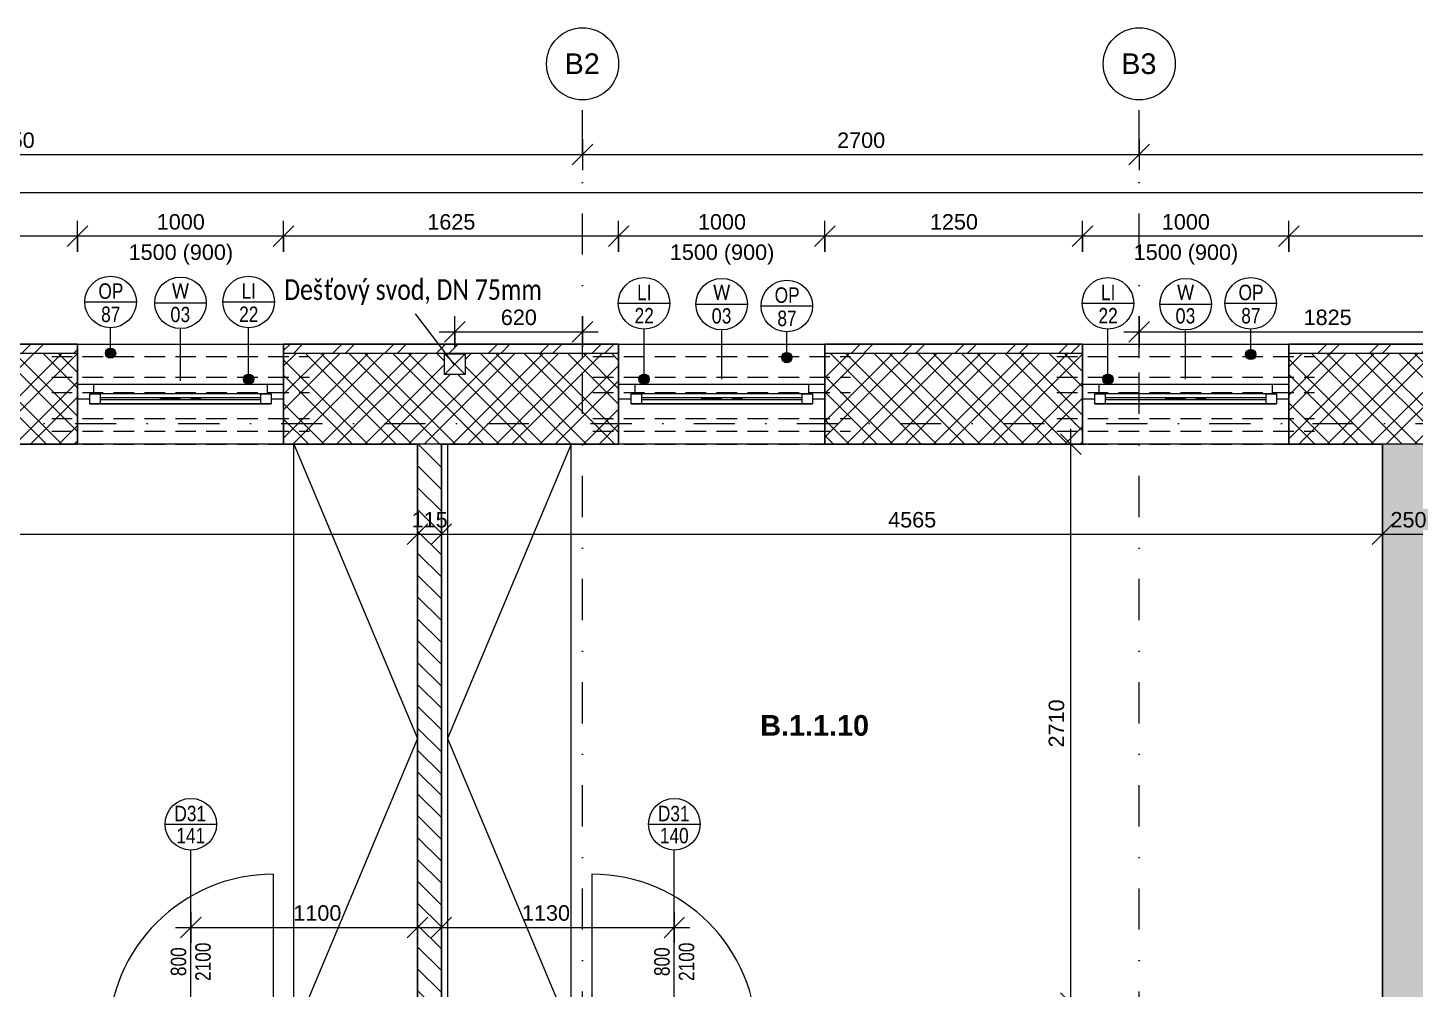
# Model space of a CAD drawing. Header units: millimetres. Extents: x -8633 to 38101, y -2985 to 57546.
# Drawn here: x -3620 to 3109, y 52860 to 57522 of the extents above; entities that cross this region are included whole.
import ezdxf

# ---------------------------------------------------------------- set-up
doc = ezdxf.new("R2010")
doc.units = ezdxf.units.MM
for name, pattern in [('HA_Dash_3mm-S1mm', [150, 100, -50]), ('HA_DashDot_10mm-S3mm', [500, 200, -150, 0, -150]), ('HA_DashDot_2_2mm-S0_6mm', [110, 50, -30, 0, -30])]:
    doc.linetypes.add(name, pattern=pattern)
for name, color, linetype, lineweight in [('A-____-____-DIMS', 9, 'Continuous', 5), ('A-____-____-DIMS-50', 9, 'Continuous', 5), ('A-AREA-____-IDEN', 9, 'Continuous', 9), ('A-DOOR-____-IDEN', 9, 'Continuous', 9), ('A-DOOR-____-MCUT', 9, 'HA_DashDot_2_2mm-S0_6mm', 9), ('A-DOOR-____-OTLN', 9, 'Continuous', 9), ('A-DOOR-FRAM-MCUT', 9, 'Continuous', 9), ('A-GENM-____-HDLN', 9, 'HA_Dash_3mm-S1mm', 9), ('A-GENM-____-IDEN', 9, 'Continuous', 9), ('A-GENM-____-OTLN', 9, 'Continuous', 9), ('A-GLAZ-____-IDEN', 9, 'Continuous', 9), ('A-GLAZ-____-MCUT', 9, 'Continuous', 5), ('A-GLAZ-____-OTLN', 9, 'Continuous', 5), ('A-WALL-____-MCUT', 9, 'Continuous', 25), ('A-WALL-____-OTLN', 9, 'Continuous', 9), ('A-WALL-____-PATT', 9, 'Continuous', 25), ('G-____-____-TEXT', 9, 'Continuous', 5), ('I-FURN-____-OTLN', 9, 'Continuous', 9), ('I-WALL-____-MCUT', 9, 'Continuous', 25), ('M-HVAC-DUCT-OTLN', 9, 'Continuous', 9), ('S-GRID-____-IDEN', 9, 'Continuous', 9), ('S-GRID-____-OTLN', 9, 'Continuous', 5)]:
    doc.layers.add(name, color=color, linetype=linetype, lineweight=lineweight)
doc.styles.add('Arial', font='arial.ttf', dxfattribs={"height": 100})
doc.styles.add('Arial_1', font='arial.ttf', dxfattribs={"height": 75})
doc.styles.add('Arial_2', font='arial.ttf', dxfattribs={"width": 0.8, "height": 75})
doc.styles.add('Arial_B', font='arialbd.ttf', dxfattribs={"height": 100})
doc.styles.add('Calibri', font='calibri.ttf', dxfattribs={"width": 0.8, "height": 75})
doc.styles.add('Calibri_1', font='calibri.ttf', dxfattribs={"width": 0.8, "height": 100})
doc.dimstyles.new('Inner_Dimensions', dxfattribs={"dimscale": 304.8, "dimtxt": 76.519455, "dimasz": 0.328084, "dimexe": 0.246063, "dimexo": 0.0625, "dimgap": 0.032808, "dimtad": 1, "dimdec": 0, "dimzin": 0, "dimdsep": 46, "dimtxsty": 'Arial_1', "dimblk1": 'OBLIQUE', "dimblk2": 'OBLIQUE', "dimsah": 1, "dimcen": 0.09, "dimdle": 0.246063, "dimazin": 0, "dimtfac": 1, "dimtdec": 4, "dimtix": 1, "dimtmove": 0, "dimatfit": 3, "dimfxl": 0.246063, "dimfxlon": 1, "dimtvp": 1, "dimtolj": 1, "dimtzin": 0, "dimlwd": 9, "dimlwe": 9, "dimarcsym": 2})
doc.dimstyles.new('Inner_Dimensions_1', dxfattribs={"dimscale": 304.8, "dimtxt": 76.519455, "dimasz": 0.328084, "dimexe": 0.246063, "dimexo": 0.0625, "dimgap": 0.032808, "dimtad": 1, "dimdec": 0, "dimzin": 0, "dimdsep": 46, "dimtxsty": 'Arial_1', "dimblk1": 'OBLIQUE', "dimblk2": 'OBLIQUE', "dimsah": 1, "dimcen": 0.09, "dimdle": 0.246063, "dimazin": 0, "dimtfac": 1, "dimtdec": 4, "dimtix": 1, "dimtmove": 2, "dimatfit": 3, "dimfxl": 0.246063, "dimfxlon": 1, "dimtvp": 1, "dimtolj": 1, "dimtzin": 0, "dimlwd": 9, "dimlwe": 9, "dimarcsym": 2})

# ---------------------------------------------------------------- blocks, each defined once
blk = doc.blocks.new('HA_DR_Single_Swing_Solid - In_BJ_800x2100-2124338-DPS_1NP - B')
at = {"layer": 'A-DOOR-____-MCUT'}
for p, q in [((-400, 57.5), (400, 57.5)), ((-400, -57.5), (400, -57.5))]:
    blk.add_line(p, q, dxfattribs=at)
at = {"layer": 'A-DOOR-____-OTLN', "lineweight": 5}
blk.add_line((400, -857.5), (400, -57.5), dxfattribs=at)
blk.add_arc((400, -57.5), 800, 180, 270, dxfattribs=at)
at = {"layer": 'A-DOOR-FRAM-MCUT'}
for p, q in [((-400, 57.5), (-450, 57.5)), ((-400, -57.5), (-400, 57.5)), ((450, 57.5), (400, 57.5)), ((400, 57.5), (400, -57.5)), ((-450, -57.5), (-400, -57.5)), ((400, -57.5), (450, -57.5))]:
    blk.add_line(p, q, dxfattribs=at)
blk = doc.blocks.new('HA_DR_Single_Swing_Solid - In_BJ_800x2100-2124336-DPS_1NP - B')
at = {"layer": 'A-DOOR-____-MCUT'}
for p, q in [((-400, 57.5), (400, 57.5)), ((-400, -57.5), (400, -57.5))]:
    blk.add_line(p, q, dxfattribs=at)
at = {"layer": 'A-DOOR-____-OTLN', "lineweight": 5}
blk.add_line((400, 857.5), (400, 57.5), dxfattribs=at)
blk.add_arc((400, 57.5), 800, 90, 180, dxfattribs=at)
at = {"layer": 'A-DOOR-FRAM-MCUT'}
for p, q in [((-450, 57.5), (-400, 57.5)), ((-400, 57.5), (-400, -57.5)), ((400, 57.5), (450, 57.5)), ((400, -57.5), (400, 57.5)), ((-400, -57.5), (-450, -57.5)), ((450, -57.5), (400, -57.5))]:
    blk.add_line(p, q, dxfattribs=at)
blk = doc.blocks.new('HA_WD_SinglePanel - 1000x1500-1670803-DPS_1NP - B')
at = {"layer": 'A-GLAZ-____-MCUT'}
for p, q in [((-420, 70), (-500, 70)), ((-420, 25), (-420, 70)), ((500, 70), (420, 70)), ((420, 70), (420, 25)), ((-500, 0), (-440, 0)), ((-440, -25), (-440, 25)), ((-440, 25), (-390, 25)), ((-390, 25), (-390, -25)), ((390, 5), (-390, 5)), ((390, -25), (390, 25)), ((390, 25), (440, 25)), ((440, 25), (440, -25)), ((440, 0), (500, 0)), ((-390, -25), (-440, -25)), ((390, -5), (-390, -5)), ((440, -25), (390, -25))]:
    blk.add_line(p, q, dxfattribs=at)
at = {"layer": 'A-GLAZ-____-OTLN'}
for p, q in [((420, 70), (-420, 70)), ((440, 25), (-440, 25)), ((-440, -25), (-440, 25)), ((390, 25), (-390, 25)), ((440, 25), (440, -25)), ((-440, -25), (440, -25)), ((390, -25), (-390, -25))]:
    blk.add_line(p, q, dxfattribs=at)
blk = doc.blocks.new('NAB_Šatní_skříň_ADNS - 600x2000xšířka-1537202-DPS_1NP - B')
at = {"layer": 'I-FURN-____-OTLN'}
for p, q in [((0, -600), (1427.5, 0)), ((1427.5, 0), (2855, -600)), ((2855, 0), (2855, -600)), ((2855, -600), (0, -600))]:
    blk.add_line(p, q, dxfattribs=at)
blk = doc.blocks.new('NAB_Šatní_skříň_ADNS - 600x2000xšířka-1537233-DPS_1NP - B')
at = {"layer": 'I-FURN-____-OTLN'}
for p, q in [((0, 600), (1427.5, 0)), ((2855, 600), (0, 600)), ((1427.5, 0), (2855, 600)), ((2855, 0), (2855, 600)), ((0, 0), (2855, 0))]:
    blk.add_line(p, q, dxfattribs=at)
blk = doc.blocks.new('TB_Porotherm KPVarioUNI_1250mm - TB_Porotherm KPVarioUNI_1250mm-1944691-DPS_1NP - B')
at = {"layer": 'A-GENM-____-HDLN'}
for p, q in [((-625, 205), (625, 205)), ((-625, 105), (625, 105)), ((-625, 30), (625, 30)), ((-100, 0), (100, 0)), ((-625, -95), (625, -95)), ((-625, -157.5), (625, -157.5)), ((-625, -220), (625, -220))]:
    blk.add_line(p, q, dxfattribs=at)
blk = doc.blocks.new('Grid - Radius 3_5mm-353793-DPS_1NP - B')
at = {"layer": 'S-GRID-____-IDEN'}
blk.add_circle((0, 0), 3.5, dxfattribs=at)
blk = doc.blocks.new('DIMBLOCK13-DPS_1NP - B')
at = {"layer": 'A-____-____-DIMS-50', "lineweight": 9}
for p, q in [((-1614.3, 53234.9), (-1614.3, 53084.9)), ((-1614.3, 53159.9), (-1614.3, 53234.9)), ((-484.3, 53234.9), (-484.3, 53084.9)), ((-484.3, 53159.9), (-484.3, 53234.9)), ((-1614.3, 53159.9), (-1564.3, 53209.9)), ((-484.3, 53159.9), (-434.3, 53209.9)), ((-1689.3, 53159.9), (-409.3, 53159.9)), ((-1614.3, 53159.9), (-1664.3, 53109.9)), ((-484.3, 53159.9), (-534.3, 53109.9))]:
    blk.add_line(p, q, dxfattribs=at)
at = {"layer": 'A-____-____-DIMS-50', "color": 0, "lineweight": 9, "insert": (-1223.4, 53267.3), "char_height": 75, "width": 276.883, "attachment_point": 1, "line_spacing_factor": 0.941778, "style": 'Arial_1'}
blk.add_mtext('1130', dxfattribs=at)
blk = doc.blocks.new('_Oblique')
at = {"color": 0, "linetype": 'ByBlock', "lineweight": -2}
blk.add_line((-0.5, -0.5), (0.5, 0.5), dxfattribs=at)
blk = doc.blocks.new('DIMBLOCK14-DPS_1NP - B')
at = {"layer": 'A-____-____-DIMS-50', "lineweight": 9}
for p, q in [((-2829.3, 53234.9), (-2829.3, 53084.9)), ((-2829.3, 53159.9), (-2829.3, 53234.9)), ((-1729.3, 53234.9), (-1729.3, 53084.9)), ((-1729.3, 53159.9), (-1729.3, 53234.9)), ((-2829.3, 53159.9), (-2779.3, 53209.9)), ((-1729.3, 53159.9), (-1679.3, 53209.9)), ((-2904.3, 53159.9), (-1654.3, 53159.9)), ((-2829.3, 53159.9), (-2879.3, 53109.9)), ((-1729.3, 53159.9), (-1779.3, 53109.9))]:
    blk.add_line(p, q, dxfattribs=at)
at = {"layer": 'A-____-____-DIMS-50', "color": 0, "lineweight": 9, "insert": (-2332.2, 53267.3), "char_height": 75, "width": 276.883, "attachment_point": 1, "line_spacing_factor": 0.941778, "style": 'Arial_1'}
blk.add_mtext('1100', dxfattribs=at)
blk = doc.blocks.new('DIMBLOCK61-DPS_1NP - B')
at = {"layer": 'A-____-____-DIMS-50', "lineweight": 9}
for p, q in [((2495.7, 56435.9), (2495.7, 56585.9)), ((2495.7, 56510.9), (2545.7, 56560.9)), ((7495.7, 56435.9), (7495.7, 56585.9)), ((7495.7, 56510.9), (7545.7, 56560.9)), ((2495.7, 56510.9), (2445.7, 56460.9)), ((7495.7, 56510.9), (2495.7, 56510.9)), ((2495.7, 56510.9), (2495.7, 56435.9)), ((7495.7, 56510.9), (7445.7, 56460.9)), ((7495.7, 56510.9), (7495.7, 56435.9))]:
    blk.add_line(p, q, dxfattribs=at)
at = {"layer": 'A-____-____-DIMS-50', "color": 0, "lineweight": 9, "insert": (4880.3, 56618.2), "char_height": 75, "width": 276.883, "attachment_point": 1, "line_spacing_factor": 0.941778, "style": 'Arial_1'}
blk.add_mtext('5000', dxfattribs=at)
blk = doc.blocks.new('DIMBLOCK62-DPS_1NP - B')
at = {"layer": 'A-____-____-DIMS-50', "lineweight": 9}
for p, q in [((1495.7, 56435.9), (1495.7, 56585.9)), ((1495.7, 56510.9), (1545.7, 56560.9)), ((2495.7, 56435.9), (2495.7, 56585.9)), ((2495.7, 56510.9), (2545.7, 56560.9)), ((1495.7, 56510.9), (1445.7, 56460.9)), ((2495.7, 56510.9), (1495.7, 56510.9)), ((1495.7, 56510.9), (1495.7, 56435.9)), ((2495.7, 56510.9), (2445.7, 56460.9)), ((2495.7, 56510.9), (2495.7, 56435.9))]:
    blk.add_line(p, q, dxfattribs=at)
at = {"layer": 'A-____-____-DIMS-50', "color": 0, "lineweight": 9, "insert": (1880.3, 56618.2), "char_height": 75, "width": 276.883, "attachment_point": 1, "line_spacing_factor": 0.941778, "style": 'Arial_1'}
blk.add_mtext('1000', dxfattribs=at)
blk = doc.blocks.new('DIMBLOCK63-DPS_1NP - B')
at = {"layer": 'A-____-____-DIMS-50', "lineweight": 9}
for p, q in [((245.7, 56435.9), (245.7, 56585.9)), ((245.7, 56510.9), (295.7, 56560.9)), ((1495.7, 56435.9), (1495.7, 56585.9)), ((1495.7, 56510.9), (1545.7, 56560.9)), ((245.7, 56510.9), (195.7, 56460.9)), ((1495.7, 56510.9), (245.7, 56510.9)), ((245.7, 56510.9), (245.7, 56435.9)), ((1495.7, 56510.9), (1445.7, 56460.9)), ((1495.7, 56510.9), (1495.7, 56435.9))]:
    blk.add_line(p, q, dxfattribs=at)
at = {"layer": 'A-____-____-DIMS-50', "color": 0, "lineweight": 9, "insert": (755.3, 56618.2), "char_height": 75, "width": 276.883, "attachment_point": 1, "line_spacing_factor": 0.941778, "style": 'Arial_1'}
blk.add_mtext('1250', dxfattribs=at)
blk = doc.blocks.new('DIMBLOCK64-DPS_1NP - B')
at = {"layer": 'A-____-____-DIMS-50', "lineweight": 9}
for p, q in [((-754.3, 56435.9), (-754.3, 56585.9)), ((-754.3, 56510.9), (-704.3, 56560.9)), ((245.7, 56435.9), (245.7, 56585.9)), ((245.7, 56510.9), (295.7, 56560.9)), ((-754.3, 56510.9), (-804.3, 56460.9)), ((245.7, 56510.9), (-754.3, 56510.9)), ((-754.3, 56510.9), (-754.3, 56435.9)), ((245.7, 56510.9), (195.7, 56460.9)), ((245.7, 56510.9), (245.7, 56435.9))]:
    blk.add_line(p, q, dxfattribs=at)
at = {"layer": 'A-____-____-DIMS-50', "color": 0, "lineweight": 9, "insert": (-369.7, 56618.2), "char_height": 75, "width": 276.883, "attachment_point": 1, "line_spacing_factor": 0.941778, "style": 'Arial_1'}
blk.add_mtext('1000', dxfattribs=at)
blk = doc.blocks.new('DIMBLOCK65-DPS_1NP - B')
at = {"layer": 'A-____-____-DIMS-50', "lineweight": 9}
for p, q in [((-2379.3, 56435.9), (-2379.3, 56585.9)), ((-2379.3, 56510.9), (-2329.3, 56560.9)), ((-754.3, 56435.9), (-754.3, 56585.9)), ((-754.3, 56510.9), (-704.3, 56560.9)), ((-2379.3, 56510.9), (-2429.3, 56460.9)), ((-754.3, 56510.9), (-2379.3, 56510.9)), ((-2379.3, 56510.9), (-2379.3, 56435.9)), ((-754.3, 56510.9), (-804.3, 56460.9)), ((-754.3, 56510.9), (-754.3, 56435.9))]:
    blk.add_line(p, q, dxfattribs=at)
at = {"layer": 'A-____-____-DIMS-50', "color": 0, "lineweight": 9, "insert": (-1682.2, 56618.2), "char_height": 75, "width": 276.883, "attachment_point": 1, "line_spacing_factor": 0.941778, "style": 'Arial_1'}
blk.add_mtext('1625', dxfattribs=at)
blk = doc.blocks.new('DIMBLOCK66-DPS_1NP - B')
at = {"layer": 'A-____-____-DIMS-50', "lineweight": 9}
for p, q in [((-3379.3, 56435.9), (-3379.3, 56585.9)), ((-3379.3, 56510.9), (-3329.3, 56560.9)), ((-2379.3, 56435.9), (-2379.3, 56585.9)), ((-2379.3, 56510.9), (-2329.3, 56560.9)), ((-3379.3, 56510.9), (-3429.3, 56460.9)), ((-2379.3, 56510.9), (-3379.3, 56510.9)), ((-3379.3, 56510.9), (-3379.3, 56435.9)), ((-2379.3, 56510.9), (-2429.3, 56460.9)), ((-2379.3, 56510.9), (-2379.3, 56435.9))]:
    blk.add_line(p, q, dxfattribs=at)
at = {"layer": 'A-____-____-DIMS-50', "color": 0, "lineweight": 9, "insert": (-2994.7, 56618.2), "char_height": 75, "width": 276.883, "attachment_point": 1, "line_spacing_factor": 0.941778, "style": 'Arial_1'}
blk.add_mtext('1000', dxfattribs=at)
blk = doc.blocks.new('DIMBLOCK67-DPS_1NP - B')
at = {"layer": 'A-____-____-DIMS-50', "lineweight": 9}
for p, q in [((-6864.3, 56435.9), (-6864.3, 56585.9)), ((-6864.3, 56510.9), (-6814.3, 56560.9)), ((-3379.3, 56435.9), (-3379.3, 56585.9)), ((-3379.3, 56510.9), (-3329.3, 56560.9)), ((-3379.3, 56510.9), (-6939.3, 56510.9)), ((-6864.3, 56510.9), (-6914.3, 56460.9)), ((-6864.3, 56510.9), (-6864.3, 56435.9)), ((-3379.3, 56510.9), (-3429.3, 56460.9)), ((-3379.3, 56510.9), (-3379.3, 56435.9))]:
    blk.add_line(p, q, dxfattribs=at)
at = {"layer": 'A-____-____-DIMS-50', "color": 0, "lineweight": 9, "insert": (-5237.2, 56618.2), "char_height": 75, "width": 276.883, "attachment_point": 1, "line_spacing_factor": 0.941778, "style": 'Arial_1'}
blk.add_mtext('3485', dxfattribs=at)
blk = doc.blocks.new('HA_TAG_Door_TypeMark_wDimensions - Scale50_Left with Bouble-921048-DPS_1NP - B')
at = {"layer": 'A-DOOR-____-IDEN'}
for p, q in [((-2.5, 22), (2.5, 22)), ((0, -5), (0, 19.5))]:
    blk.add_line(p, q, dxfattribs=at)
blk.add_circle((0, 22), 2.5, dxfattribs=at)
blk = doc.blocks.new('HA_TAG_WD - Type Mark-1536199-DPS_1NP - B')
at = {"layer": 'A-GLAZ-____-IDEN'}
blk.add_line((-2.5, 0), (2.5, 0), dxfattribs=at)
blk.add_circle((0, 0), 2.5, dxfattribs=at)
blk = doc.blocks.new('DIMBLOCK132-DPS_1NP - B')
at = {"layer": 'A-____-____-DIMS-50', "lineweight": 9}
for p, q in [((-6379.3, 55141.7), (-6379.3, 54991.7)), ((-6379.3, 55066.7), (-6379.3, 55141.7)), ((-6379.3, 55066.7), (-6329.3, 55116.7)), ((-1729.3, 55141.7), (-1729.3, 54991.7)), ((-1729.3, 55066.7), (-1729.3, 55141.7)), ((-1729.3, 55066.7), (-1679.3, 55116.7)), ((-6454.3, 55066.7), (-1729.3, 55066.7)), ((-6379.3, 55066.7), (-6429.3, 55016.7)), ((-1729.3, 55066.7), (-1779.3, 55016.7))]:
    blk.add_line(p, q, dxfattribs=at)
at = {"layer": 'A-____-____-DIMS-50', "color": 0, "lineweight": 9, "insert": (-4283.6, 55174), "char_height": 75, "width": 276.883, "attachment_point": 1, "line_spacing_factor": 0.941778, "style": 'Arial_1'}
blk.add_mtext('4650', dxfattribs=at)
blk = doc.blocks.new('DIMBLOCK133-DPS_1NP - B')
at = {"layer": 'A-____-____-DIMS-50', "lineweight": 9}
for p, q in [((-1729.3, 55141.7), (-1729.3, 54991.7)), ((-1729.3, 55066.7), (-1729.3, 55141.7)), ((-1729.3, 55066.7), (-1679.3, 55116.7)), ((-1614.3, 55141.7), (-1614.3, 54991.7)), ((-1614.3, 55066.7), (-1614.3, 55141.7)), ((-1614.3, 55066.7), (-1564.3, 55116.7)), ((-1729.3, 55066.7), (-1779.3, 55016.7)), ((-1729.3, 55066.7), (-1614.3, 55066.7)), ((-1614.3, 55066.7), (-1664.3, 55016.7))]:
    blk.add_line(p, q, dxfattribs=at)
at = {"layer": 'A-____-____-DIMS-50', "color": 0, "lineweight": 9, "insert": (-1758.3, 55174), "char_height": 75, "width": 207.662, "attachment_point": 1, "line_spacing_factor": 0.941778, "style": 'Arial_1'}
blk.add_mtext('115', dxfattribs=at)
blk = doc.blocks.new('DIMBLOCK134-DPS_1NP - B')
at = {"layer": 'A-____-____-DIMS-50', "lineweight": 9}
for p, q in [((-1614.3, 55141.7), (-1614.3, 54991.7)), ((-1614.3, 55066.7), (-1614.3, 55141.7)), ((-1614.3, 55066.7), (-1564.3, 55116.7)), ((2950.7, 55141.7), (2950.7, 54991.7)), ((2950.7, 55066.7), (2950.7, 55141.7)), ((2950.7, 55066.7), (3000.7, 55116.7)), ((-1614.3, 55066.7), (-1664.3, 55016.7)), ((-1614.3, 55066.7), (2950.7, 55066.7)), ((2950.7, 55066.7), (2900.7, 55016.7))]:
    blk.add_line(p, q, dxfattribs=at)
at = {"layer": 'A-____-____-DIMS-50', "color": 0, "lineweight": 9, "insert": (552.8, 55174), "char_height": 75, "width": 276.883, "attachment_point": 1, "line_spacing_factor": 0.941778, "style": 'Arial_1'}
blk.add_mtext('4565', dxfattribs=at)
blk = doc.blocks.new('DIMBLOCK135-DPS_1NP - B')
at = {"layer": 'A-____-____-DIMS-50', "lineweight": 9}
for p, q in [((2950.7, 55141.7), (2950.7, 54991.7)), ((2950.7, 55066.7), (2950.7, 55141.7)), ((2950.7, 55066.7), (3000.7, 55116.7)), ((3200.7, 55141.7), (3200.7, 54991.7)), ((3200.7, 55066.7), (3200.7, 55141.7)), ((3200.7, 55066.7), (3250.7, 55116.7)), ((2950.7, 55066.7), (2900.7, 55016.7)), ((2950.7, 55066.7), (3200.7, 55066.7)), ((3200.7, 55066.7), (3150.7, 55016.7))]:
    blk.add_line(p, q, dxfattribs=at)
at = {"layer": 'A-____-____-DIMS-50', "color": 0, "lineweight": 9, "insert": (2989.2, 55174), "char_height": 75, "width": 207.662, "attachment_point": 1, "line_spacing_factor": 0.941778, "style": 'Arial_1'}
blk.add_mtext('250', dxfattribs=at)
blk = doc.blocks.new('DIMBLOCK162-DPS_1NP - B')
at = {"layer": 'A-____-____-DIMS-50', "lineweight": 9}
for p, q in [((1438.7, 55502.7), (1388.7, 55552.7)), ((1438.7, 52792.7), (1438.7, 55577.7)), ((1363.7, 55502.7), (1513.7, 55502.7)), ((1438.7, 55502.7), (1363.7, 55502.7)), ((1438.7, 55502.7), (1488.7, 55452.7)), ((1438.7, 52792.7), (1388.7, 52842.7)), ((1363.7, 52792.7), (1513.7, 52792.7)), ((1438.7, 52792.7), (1363.7, 52792.7)), ((1438.7, 52792.7), (1488.7, 52742.7))]:
    blk.add_line(p, q, dxfattribs=at)
at = {"layer": 'A-____-____-DIMS-50', "color": 0, "lineweight": 9, "insert": (1331.3, 54032.4), "char_height": 75, "width": 276.883, "attachment_point": 1, "rotation": 90, "line_spacing_factor": 0.941778, "style": 'Arial_1'}
blk.add_mtext('2710', dxfattribs=at)
blk = doc.blocks.new('HA_TAG_GM_Products - Generic-588599-DPS_1NP - B')
at = {"layer": 'A-GENM-____-IDEN'}
blk.add_line((-2.5, 0), (2.5, 0), dxfattribs=at)
blk.add_circle((0, 0), 2.5, dxfattribs=at)
blk = doc.blocks.new('DIMBLOCK216-DPS_1NP - B')
at = {"layer": 'A-____-____-DIMS-50', "lineweight": 9}
for p, q in [((-6864.3, 56647.5), (-6864.3, 56797.5)), ((-6864.3, 56722.5), (-6814.3, 56772.5)), ((21205.7, 56647.5), (21205.7, 56797.5)), ((21205.7, 56722.5), (21255.7, 56772.5)), ((-6939.3, 56722.5), (21280.7, 56722.5)), ((-6864.3, 56722.5), (-6914.3, 56672.5)), ((-6864.3, 56722.5), (-6864.3, 56647.5)), ((21205.7, 56722.5), (21155.7, 56672.5)), ((21205.7, 56722.5), (21205.7, 56647.5))]:
    blk.add_line(p, q, dxfattribs=at)
at = {"layer": 'A-____-____-DIMS-50', "color": 0, "lineweight": 9, "insert": (6780.8, 56829.9), "char_height": 75, "width": 346.103, "attachment_point": 1, "line_spacing_factor": 0.941778, "style": 'Arial_1'}
blk.add_mtext('28070', dxfattribs=at)
blk = doc.blocks.new('DIMBLOCK229-DPS_1NP - B')
at = {"layer": 'A-____-____-DIMS-50', "lineweight": 9}
for p, q in [((-6479.3, 56981.7), (-6479.3, 56831.7)), ((-6479.3, 56906.7), (-6479.3, 56981.7)), ((-6479.3, 56906.7), (-6429.3, 56956.7)), ((-929.3, 56981.7), (-929.3, 56831.7)), ((-929.3, 56906.7), (-929.3, 56981.7)), ((-929.3, 56906.7), (-879.3, 56956.7)), ((-6554.3, 56906.7), (-929.3, 56906.7)), ((-6479.3, 56906.7), (-6529.3, 56856.7)), ((-929.3, 56906.7), (-979.3, 56856.7))]:
    blk.add_line(p, q, dxfattribs=at)
at = {"layer": 'A-____-____-DIMS-50', "color": 0, "lineweight": 9, "insert": (-3819.7, 57014.1), "char_height": 75, "width": 276.883, "attachment_point": 1, "line_spacing_factor": 0.941778, "style": 'Arial_1'}
blk.add_mtext('5550', dxfattribs=at)
blk = doc.blocks.new('DIMBLOCK230-DPS_1NP - B')
at = {"layer": 'A-____-____-DIMS-50', "lineweight": 9}
for p, q in [((-929.3, 56981.7), (-929.3, 56831.7)), ((-929.3, 56906.7), (-929.3, 56981.7)), ((-929.3, 56906.7), (-879.3, 56956.7)), ((1770.7, 56981.7), (1770.7, 56831.7)), ((1770.7, 56906.7), (1770.7, 56981.7)), ((1770.7, 56906.7), (1820.7, 56956.7)), ((-929.3, 56906.7), (-979.3, 56856.7)), ((-929.3, 56906.7), (1770.7, 56906.7)), ((1770.7, 56906.7), (1720.7, 56856.7))]:
    blk.add_line(p, q, dxfattribs=at)
at = {"layer": 'A-____-____-DIMS-50', "color": 0, "lineweight": 9, "insert": (305.3, 57014.1), "char_height": 75, "width": 276.883, "attachment_point": 1, "line_spacing_factor": 0.941778, "style": 'Arial_1'}
blk.add_mtext('2700', dxfattribs=at)
blk = doc.blocks.new('DIMBLOCK231-DPS_1NP - B')
at = {"layer": 'A-____-____-DIMS-50', "lineweight": 9}
for p, q in [((1770.7, 56981.7), (1770.7, 56831.7)), ((1770.7, 56906.7), (1770.7, 56981.7)), ((1770.7, 56906.7), (1820.7, 56956.7)), ((7170.7, 56981.7), (7170.7, 56831.7)), ((7170.7, 56906.7), (7170.7, 56981.7)), ((7170.7, 56906.7), (7220.7, 56956.7)), ((1770.7, 56906.7), (1720.7, 56856.7)), ((1770.7, 56906.7), (7170.7, 56906.7)), ((7170.7, 56906.7), (7120.7, 56856.7))]:
    blk.add_line(p, q, dxfattribs=at)
at = {"layer": 'A-____-____-DIMS-50', "color": 0, "lineweight": 9, "insert": (4355.3, 57014.1), "char_height": 75, "width": 276.883, "attachment_point": 1, "line_spacing_factor": 0.941778, "style": 'Arial_1'}
blk.add_mtext('5400', dxfattribs=at)
blk = doc.blocks.new('DIMBLOCK235-DPS_1NP - B')
at = {"layer": 'A-____-____-DIMS-50', "lineweight": 9}
for p, q in [((-1549.3, 55973), (-1549.3, 56123)), ((-1549.3, 56048), (-1499.3, 56098)), ((-929.3, 56123), (-929.3, 55973)), ((-929.3, 56048), (-929.3, 56123)), ((-929.3, 56048), (-879.3, 56098)), ((-1624.3, 56048), (-854.3, 56048)), ((-1549.3, 56048), (-1599.3, 55998)), ((-1549.3, 56048), (-1549.3, 55973)), ((-929.3, 56048), (-979.3, 55998))]:
    blk.add_line(p, q, dxfattribs=at)
at = {"layer": 'A-____-____-DIMS-50', "color": 0, "lineweight": 9, "insert": (-1325.8, 56155.4), "char_height": 75, "width": 207.662, "attachment_point": 1, "line_spacing_factor": 0.941778, "style": 'Arial_1'}
blk.add_mtext('620', dxfattribs=at)
blk = doc.blocks.new('DIMBLOCK236-DPS_1NP - B')
at = {"layer": 'A-____-____-DIMS-50', "lineweight": 9}
for p, q in [((1770.7, 56123), (1770.7, 55973)), ((1770.7, 56048), (1770.7, 56123)), ((1770.7, 56048), (1820.7, 56098)), ((3595.7, 55973), (3595.7, 56123)), ((3595.7, 56048), (3645.7, 56098)), ((1695.7, 56048), (3670.7, 56048)), ((1770.7, 56048), (1720.7, 55998)), ((3595.7, 56048), (3545.7, 55998)), ((3595.7, 56048), (3595.7, 55973))]:
    blk.add_line(p, q, dxfattribs=at)
at = {"layer": 'A-____-____-DIMS-50', "color": 0, "lineweight": 9, "insert": (2567.8, 56155.4), "char_height": 75, "width": 276.883, "attachment_point": 1, "line_spacing_factor": 0.941778, "style": 'Arial_1'}
blk.add_mtext('1825', dxfattribs=at)

msp = doc.modelspace()

# ---------------------------------------------------------------- hatches: boundary and pattern name
at = {"layer": 'A-GENM-____-IDEN'}
h = msp.add_hatch(color=256, dxfattribs=at)
edge = h.paths.add_edge_path()
edge.add_arc((-3218.6, 55944.1), 25, 0, 360)
h = msp.add_hatch(color=256, dxfattribs=at)
edge = h.paths.add_edge_path()
edge.add_arc((61.4, 55922.4), 25, 0, 360)
h = msp.add_hatch(color=256, dxfattribs=at)
edge = h.paths.add_edge_path()
edge.add_arc((2311.4, 55937.6), 25, 0, 360)
h = msp.add_hatch(color=256, dxfattribs=at)
edge = h.paths.add_edge_path()
edge.add_arc((-2549.2, 55817.8), 25, 0, 360)
h = msp.add_hatch(color=256, dxfattribs=at)
edge = h.paths.add_edge_path()
edge.add_arc((-631.1, 55817.8), 25, 0, 360)
h = msp.add_hatch(color=256, dxfattribs=at)
edge = h.paths.add_edge_path()
edge.add_arc((1618.9, 55817.8), 25, 0, 360)
at = {"layer": 'A-WALL-____-PATT', "lineweight": 5}
h = msp.add_hatch(dxfattribs=at)
h.set_pattern_fill('FP_3', color=256, style=0, pattern_type=2)
h.set_pattern_definition([(45, (0, 0), (-125.7236, 125.7236), []), (45, (0, 190.5), (-125.7236, 125.7236), [])])
h.paths.add_polyline_path([(15585.7, 55942.7), (15630.7, 55942.7), (15630.7, 55987.7), (12845.7, 55987.7), (12845.7, 55942.7), (15145.7, 55942.7)])
h.paths.add_polyline_path([(11321.4, 55942.7), (11845.7, 55942.7), (11845.7, 55987.7), (8495.7, 55987.7), (8495.7, 55942.7)])
h.paths.add_polyline_path([(7495.7, 55942.7), (7495.7, 55987.7), (2495.7, 55987.7), (2495.7, 55942.7), (5133.9, 55942.7)])
h.paths.add_polyline_path([(245.7, 55942.7), (1495.7, 55942.7), (1495.7, 55987.7), (245.7, 55987.7)])
h.paths.add_polyline_path([(-754.3, 55942.7), (-754.3, 55987.7), (-2379.3, 55987.7), (-2379.3, 55942.7), (-1053.6, 55942.7)])
h.paths.add_polyline_path([(-3379.3, 55942.7), (-3379.3, 55987.7), (-6819.3, 55987.7), (-6819.3, 55942.7), (-4147.4, 55942.7)])
h = msp.add_hatch(dxfattribs=at)
h.set_pattern_fill('FP_1', color=256, style=0, pattern_type=2)
h.set_pattern_definition([(45, (0, 0), (-106.066, 106.066), []), (45, (75, 0), (-106.066, 106.066), []), (315, (0, 0), (106.066, 106.066), []), (315, (75, 0), (106.066, 106.066), [])])
h.paths.add_polyline_path([(15145.7, 55502.7), (15145.7, 55942.7), (12845.7, 55942.7), (12845.7, 55502.7), (14415.1, 55502.7)])
h.paths.add_polyline_path([(11321.4, 55502.7), (11845.7, 55502.7), (11845.7, 55942.7), (8495.7, 55942.7), (8495.7, 55502.7), (11275.7, 55502.7)])
h.paths.add_polyline_path([(7495.7, 55502.7), (7495.7, 55942.7), (2495.7, 55942.7), (2495.7, 55502.7), (6380.7, 55502.7)])
h.paths.add_polyline_path([(245.7, 55502.7), (1495.7, 55502.7), (1495.7, 55942.7), (245.7, 55942.7)])
h.paths.add_polyline_path([(-754.3, 55502.7), (-754.3, 55942.7), (-2379.3, 55942.7), (-2379.3, 55502.7), (-1053.6, 55502.7)])
h.paths.add_polyline_path([(-3379.3, 55502.7), (-3379.3, 55942.7), (-6819.3, 55942.7), (-6819.3, 55502.7), (-4147.4, 55502.7)])
h.paths.add_polyline_path([(13690.7, 55840.5), (13690.7, 55940.5), (13790.7, 55940.5), (13790.7, 55840.5)])
h.paths.add_polyline_path([(6280.7, 55840.5), (6280.7, 55940.5), (6380.7, 55940.5), (6380.7, 55840.5)])
h.paths.add_polyline_path([(3545.7, 55840.5), (3545.7, 55940.5), (3645.7, 55940.5), (3645.7, 55840.5)])
h.paths.add_polyline_path([(-1499.3, 55840.5), (-1599.3, 55840.5), (-1599.3, 55940.5), (-1499.3, 55940.5)])
h = msp.add_hatch(dxfattribs=at)
h.set_pattern_fill('FP_2', color=256, style=0, pattern_type=2)
h.set_pattern_definition([(135, (0, 0), (-53.03301, -53.03301), [])])
h.paths.add_polyline_path([(-1614.3, 52617.7), (-1614.3, 55502.7), (-1729.3, 55502.7), (-1729.3, 52617.7)])
at = {"layer": 'A-WALL-____-PATT', "lineweight": 9}
h = msp.add_hatch(color=256, dxfattribs=at)
h.paths.add_polyline_path([(3200.7, 50927.7), (3200.7, 51057.7), (2950.7, 51057.7), (2950.7, 50927.7)])
h.paths.add_polyline_path([(2950.7, 52057.7), (3200.7, 52057.7), (3200.7, 55502.7), (2950.7, 55502.7), (2950.7, 52677.7)])

# ---------------------------------------------------------------- linework, layer by layer
at = {"layer": 'A-GENM-____-IDEN'}
for p, q in [((-3218.6, 55944.1), (-3218.6, 56067.5)), ((-2549.2, 55817.8), (-2549.2, 56067.5)), ((-631.1, 55817.8), (-631.1, 56060.9)), ((1618.9, 55817.8), (1618.9, 56060.9)), ((2311.4, 55937.6), (2311.4, 56060.9)), ((61.4, 55922.4), (61.4, 56048))]:
    msp.add_line(p, q, dxfattribs=at)
for centre in [(-3218.6, 55944.1), (61.4, 55922.4), (2311.4, 55937.6), (-2549.2, 55817.8), (-631.1, 55817.8), (1618.9, 55817.8)]:
    msp.add_circle(centre, 25, dxfattribs=at)
at = {"layer": 'A-GLAZ-____-IDEN'}
for p, q in [((-2879.3, 55810.6), (-2879.3, 56060.9)), ((-254.3, 55817.8), (-254.3, 56054.2)), ((1995.7, 55817.8), (1995.7, 56054.2))]:
    msp.add_line(p, q, dxfattribs=at)
at = {"layer": 'A-WALL-____-MCUT'}
for p, q in [((-3379.3, 55987.7), (-6864.3, 55987.7)), ((-3379.3, 55502.7), (-3379.3, 55987.7)), ((-2379.3, 55987.7), (-2379.3, 55502.7)), ((-754.3, 55987.7), (-2379.3, 55987.7)), ((-754.3, 55502.7), (-754.3, 55987.7)), ((245.7, 55987.7), (245.7, 55502.7)), ((1495.7, 55987.7), (245.7, 55987.7)), ((1495.7, 55502.7), (1495.7, 55987.7)), ((2495.7, 55987.7), (2495.7, 55502.7)), ((7495.7, 55987.7), (2495.7, 55987.7)), ((-6379.3, 55502.7), (-3379.3, 55502.7)), ((-2379.3, 55502.7), (-1729.3, 55502.7)), ((-1614.3, 55502.7), (-754.3, 55502.7)), ((245.7, 55502.7), (1495.7, 55502.7)), ((2495.7, 55502.7), (2950.7, 55502.7))]:
    msp.add_line(p, q, dxfattribs=at)
at = {"layer": 'A-WALL-____-MCUT', "lineweight": 9}
for p, q in [((-3379.3, 55942.7), (-6819.3, 55942.7)), ((-754.3, 55942.7), (-2379.3, 55942.7)), ((1495.7, 55942.7), (245.7, 55942.7)), ((7495.7, 55942.7), (2495.7, 55942.7)), ((-1614.3, 55502.7), (-1729.3, 55502.7)), ((3200.7, 55502.7), (2950.7, 55502.7))]:
    msp.add_line(p, q, dxfattribs=at)
at = {"layer": 'A-WALL-____-OTLN'}
for p, q in [((-3379.3, 55987.7), (-2379.3, 55987.7)), ((-754.3, 55987.7), (245.7, 55987.7)), ((1495.7, 55987.7), (2495.7, 55987.7)), ((-2379.3, 55502.7), (-3379.3, 55502.7)), ((245.7, 55502.7), (-754.3, 55502.7)), ((2495.7, 55502.7), (1495.7, 55502.7))]:
    msp.add_line(p, q, dxfattribs=at)
at = {"layer": 'G-____-____-TEXT', "color": 250, "lineweight": 9}
msp.add_line((-1550.3, 55888.1), (-1739.7, 56134.2), dxfattribs=at)
at = {"layer": 'I-WALL-____-MCUT'}
for p, q in [((-1729.3, 55502.7), (-1729.3, 52617.7)), ((-1614.3, 52617.7), (-1614.3, 55502.7)), ((2950.7, 55502.7), (2950.7, 52792.7))]:
    msp.add_line(p, q, dxfattribs=at)
at = {"layer": 'M-HVAC-DUCT-OTLN', "lineweight": 5}
for p, q in [((-1499.3, 55840.5), (-1599.3, 55940.5)), ((-1499.3, 55940.5), (-1599.3, 55840.5)), ((-1599.3, 55940.5), (-1499.3, 55940.5)), ((-1599.3, 55840.5), (-1599.3, 55940.5)), ((-1499.3, 55940.5), (-1499.3, 55840.5)), ((-1499.3, 55840.5), (-1599.3, 55840.5))]:
    msp.add_line(p, q, dxfattribs=at)
at = {"layer": 'S-GRID-____-OTLN', "linetype": 'HA_DashDot_10mm-S3mm', "lineweight": 9}
for p, q in [((-929.3, 55921.8), (-929.3, 57171.8)), ((1770.7, 55921.8), (1770.7, 57171.8)), ((-929.3, 38646.2), (-929.3, 55921.8)), ((1770.7, 38646.2), (1770.7, 55921.8)), ((-6891.4, 55602.7), (21515.9, 55602.7))]:
    msp.add_line(p, q, dxfattribs=at)

# ---------------------------------------------------------------- block references
at = {"layer": 'A-DOOR-____-IDEN', "xscale": 49.99999999999998, "yscale": 49.99999999999998, "zscale": 49.99999999999998}
for p in [(-2829.3, 52560.2), (-484.3, 52560.2)]:
    msp.add_blockref('HA_TAG_Door_TypeMark_wDimensions - Scale50_Left with Bouble-921048-DPS_1NP - B', p, dxfattribs=at)
at = {"layer": 'A-DOOR-____-OTLN'}
msp.add_blockref('HA_DR_Single_Swing_Solid - In_BJ_800x2100-2124336-DPS_1NP - B', (-2829.3, 52560.2), dxfattribs=at)
at = {"layer": 'A-DOOR-____-OTLN', "rotation": 180}
msp.add_blockref('HA_DR_Single_Swing_Solid - In_BJ_800x2100-2124338-DPS_1NP - B', (-484.3, 52560.2), dxfattribs=at)
at = {"layer": 'A-GENM-____-IDEN', "xscale": 49.99999999999998, "yscale": 49.99999999999998, "zscale": 49.99999999999998}
for p in [(-3218.6, 56192.5), (-2549.2, 56192.5), (-631.1, 56185.9), (61.4, 56173), (1618.9, 56185.9), (2311.4, 56185.9)]:
    msp.add_blockref('HA_TAG_GM_Products - Generic-588599-DPS_1NP - B', p, dxfattribs=at)
at = {"layer": 'A-GENM-____-OTLN'}
for p in [(-2879.3, 55722.7), (-254.3, 55722.7), (1995.7, 55722.7)]:
    msp.add_blockref('TB_Porotherm KPVarioUNI_1250mm - TB_Porotherm KPVarioUNI_1250mm-1944691-DPS_1NP - B', p, dxfattribs=at)
at = {"layer": 'A-GLAZ-____-IDEN', "xscale": 49.99999999999998, "yscale": 49.99999999999998, "zscale": 49.99999999999998}
for p in [(-2879.3, 56188.1), (-254.3, 56181.5), (1995.7, 56181.5)]:
    msp.add_blockref('HA_TAG_WD - Type Mark-1536199-DPS_1NP - B', p, dxfattribs=at)
at = {"layer": 'A-GLAZ-____-OTLN'}
for p in [(-2879.3, 55722.7), (-254.3, 55722.7), (1995.7, 55722.7)]:
    msp.add_blockref('HA_WD_SinglePanel - 1000x1500-1670803-DPS_1NP - B', p, dxfattribs=at)
at = {"layer": 'I-FURN-____-OTLN'}
for name, p, rotation in [('NAB_Šatní_skříň_ADNS - 600x2000xšířka-1537202-DPS_1NP - B', (-1729.3, 55502.7), 269.9999999999996), ('NAB_Šatní_skříň_ADNS - 600x2000xšířka-1537233-DPS_1NP - B', (-1584.3, 55502.7), 270)]:
    msp.add_blockref(name, p, dxfattribs=dict(at, rotation=rotation))
at = {"layer": 'S-GRID-____-IDEN', "xscale": 49.99999999999998, "yscale": 49.99999999999998, "zscale": 49.99999999999998}
for p in [(-929.3, 57346.8), (1770.7, 57346.8)]:
    msp.add_blockref('Grid - Radius 3_5mm-353793-DPS_1NP - B', p, dxfattribs=at)

# ---------------------------------------------------------------- texts
at = {"layer": 'A-AREA-____-IDEN', "lineweight": 5, "insert": (-67.8, 54189.4), "char_height": 100, "width": 653.375, "attachment_point": 1, "style": 'Arial_B'}
msp.add_mtext('B.1.1.10', dxfattribs=at)
at = {"layer": 'A-DOOR-____-IDEN', "lineweight": 5, "char_height": 75, "attachment_point": 1, "style": 'Arial_2'}
for s, insert, width in [('D31', (-2909.1, 53749.6), 189.198), ('D31', (-564.1, 53749.6), 189.198), ('141', (-2899.5, 53642.6), 173.164), ('140', (-554.5, 53642.6), 173.164)]:
    msp.add_mtext(s, dxfattribs=dict(at, insert=insert, width=width))
at = {"layer": 'A-DOOR-____-IDEN', "lineweight": 5, "char_height": 75, "attachment_point": 1, "rotation": 90, "style": 'Arial_2'}
for s, insert, width in [('800', (-2926.9, 52923.8), 173.164), ('2100', (-2807.9, 52900), 230.886), ('800', (-581.9, 52923.8), 173.164), ('2100', (-462.9, 52900), 230.886)]:
    msp.add_mtext(s, dxfattribs=dict(at, insert=insert, width=width))
at = {"layer": 'A-GENM-____-IDEN', "lineweight": 5, "char_height": 75, "attachment_point": 1, "style": 'Arial_2'}
for s, insert, width in [('OP', (-3277.6, 56282.6), 147.51), ('LI', (-2583, 56282.6), 86.582), ('LI', (-664.9, 56276), 86.582), ('OP', (2.4, 56263.1), 147.51), ('LI', (1585.1, 56276), 86.582), ('OP', (2252.4, 56276), 147.51), ('87', (-3264.4, 56169.9), 115.443), ('22', (-2595, 56169.9), 115.443), ('22', (-676.9, 56163.3), 115.443), ('87', (15.6, 56150.4), 115.443), ('22', (1573.1, 56163.3), 115.443), ('87', (2265.6, 56163.3), 115.443)]:
    msp.add_mtext(s, dxfattribs=dict(at, insert=insert, width=width))
at = {"layer": 'A-GLAZ-____-IDEN', "lineweight": 5, "char_height": 75, "attachment_point": 1}
for s, insert, width, style in [('1500 (900)', (-3131.1, 56471.1), 629.325, 'Arial_1'), ('1500 (900)', (-506.1, 56471.1), 629.325, 'Arial_1'), ('1500 (900)', (1743.9, 56471.1), 629.325, 'Arial_1'), ('W', (-2921.1, 56283.4), 105.823, 'Calibri'), ('W', (-296.1, 56276.8), 105.823, 'Calibri'), ('W', (1953.9, 56276.8), 105.823, 'Calibri'), ('03', (-2927.7, 56169.1), 121.856, 'Calibri'), ('03', (-302.7, 56162.5), 121.856, 'Calibri'), ('03', (1947.3, 56162.5), 121.856, 'Calibri')]:
    msp.add_mtext(s, dxfattribs=dict(at, insert=insert, width=width, style=style))
at = {"layer": 'G-____-____-TEXT', "color": 7, "lineweight": 9, "char_height": 100, "attachment_point": 1, "style": 'Calibri_1'}
for s, insert, width in [('Deš', (-2376.1, 56302.1), 234.093), ('ťový svod, DN 75mm', (-2183, 56302.1), 1305.147)]:
    msp.add_mtext(s, dxfattribs=dict(at, insert=insert, width=width))
at = {"layer": 'S-GRID-____-IDEN', "lineweight": 5, "char_height": 100, "width": 212.447, "attachment_point": 1, "style": 'Arial'}
for s, insert in [('B2', (-1016.7, 57397.6)), ('B3', (1683.3, 57397.6))]:
    msp.add_mtext(s, dxfattribs=dict(at, insert=insert))

# ---------------------------------------------------------------- dimensions: what is measured, and where the dimension line sits
at = {"layer": 'A-____-____-DIMS', "lineweight": 9}
for base, p1, p2, override, picture, middle in [((-929.3, 56906.7), (-6479.3, 56981.7), (-929.3, 56981.7), {"dimpost": '<>', "dimfxl": 5550}, 'DIMBLOCK229-DPS_1NP - B', (-3704.3, 56955)), ((1770.7, 56906.7), (-929.3, 56981.7), (1770.7, 56981.7), {"dimpost": '<>', "dimfxl": 2700}, 'DIMBLOCK230-DPS_1NP - B', (420.7, 56955)), ((7170.7, 56906.7), (1770.7, 56981.7), (7170.7, 56981.7), {"dimpost": '<>', "dimfxl": 5400}, 'DIMBLOCK231-DPS_1NP - B', (4470.7, 56955)), ((-6864.3, 56510.9), (-3379.3, 56435.9), (-6864.3, 56435.9), {"dimpost": '<>', "dimfxl": 3485}, 'DIMBLOCK67-DPS_1NP - B', (-5121.8, 56559.2)), ((-3379.3, 56510.9), (-2379.3, 56435.9), (-3379.3, 56435.9), {"dimpost": '<>', "dimfxl": 1000}, 'DIMBLOCK66-DPS_1NP - B', (-2879.3, 56559.2)), ((-2379.3, 56510.9), (-754.3, 56435.9), (-2379.3, 56435.9), {"dimpost": '<>', "dimfxl": 1625}, 'DIMBLOCK65-DPS_1NP - B', (-1566.8, 56559.2)), ((-754.3, 56510.9), (245.7, 56435.9), (-754.3, 56435.9), {"dimpost": '<>', "dimfxl": 1000}, 'DIMBLOCK64-DPS_1NP - B', (-254.3, 56559.2)), ((245.7, 56510.9), (1495.7, 56435.9), (245.7, 56435.9), {"dimpost": '<>', "dimfxl": 1250}, 'DIMBLOCK63-DPS_1NP - B', (870.7, 56559.2)), ((1495.7, 56510.9), (2495.7, 56435.9), (1495.7, 56435.9), {"dimpost": '<>', "dimfxl": 1000}, 'DIMBLOCK62-DPS_1NP - B', (1995.7, 56559.2)), ((2495.7, 56510.9), (7495.7, 56435.9), (2495.7, 56435.9), {"dimpost": '<>', "dimfxl": 5000}, 'DIMBLOCK61-DPS_1NP - B', (4995.7, 56559.2)), ((-929.3, 56048), (-1549.3, 55973), (-929.3, 56123), {"dimpost": '<>', "dimfxl": 637.887137}, 'DIMBLOCK235-DPS_1NP - B', (-1239.3, 56096.3)), ((3595.7, 56048), (1770.7, 56123), (3595.7, 55973), {"dimpost": '<>', "dimfxl": 1831.154008}, 'DIMBLOCK236-DPS_1NP - B', (2683.2, 56096.3)), ((-1614.3, 55066.7), (-1729.3, 55141.7), (-1614.3, 55141.7), {"dimpost": '<>', "dimfxl": 115}, 'DIMBLOCK133-DPS_1NP - B', (-1671.8, 55115)), ((2950.7, 55066.7), (-1614.3, 55141.7), (2950.7, 55141.7), {"dimpost": '<>', "dimfxl": 4565}, 'DIMBLOCK134-DPS_1NP - B', (668.2, 55115)), ((3200.7, 55066.7), (2950.7, 55141.7), (3200.7, 55141.7), {"dimpost": '<>', "dimfxl": 250}, 'DIMBLOCK135-DPS_1NP - B', (3075.7, 55115))]:
    dim = msp.add_linear_dim(base=base, p1=p1, p2=p2, dimstyle='Inner_Dimensions', override=override, dxfattribs=at)
    dim.commit()
    dim.dimension.update_dxf_attribs({"geometry": picture, "text_midpoint": middle})
for base, p1, p2, override, picture, middle in [((21205.7, 56722.5), (-6864.3, 56647.5), (21205.7, 56647.5), {"dimpost": '<>', "dimfxl": 28070}, 'DIMBLOCK216-DPS_1NP - B', (6953.9, 56779.9)), ((-1729.3, 55066.7), (-6379.3, 55141.7), (-1729.3, 55141.7), {"dimpost": '<>', "dimfxl": 4650}, 'DIMBLOCK132-DPS_1NP - B', (-4145.1, 55124))]:
    dim = msp.add_linear_dim(base=base, p1=p1, p2=p2, dimstyle='Inner_Dimensions_1', override=override, dxfattribs=at)
    dim.commit()
    dim.dimension.update_dxf_attribs({"geometry": picture, "text_midpoint": middle, "dimtype": 160})
dim = msp.add_linear_dim(base=(1438.7, 55502.7), p1=(1363.7, 52792.7), p2=(1363.7, 55502.7), angle=90, dimstyle='Inner_Dimensions', override={"dimpost": '<>', "dimfxl": 2710}, dxfattribs=at)
dim.commit()
dim.dimension.update_dxf_attribs({"geometry": 'DIMBLOCK162-DPS_1NP - B', "text_midpoint": (1390.4, 54147.7)})
for base, p1, p2, override, picture, middle in [((-1729.3, 53159.9), (-2829.3, 53234.9), (-1729.3, 53234.9), {"dimpost": '<>', "dimfxl": 1100}, 'DIMBLOCK14-DPS_1NP - B', (-2193.8, 53217.3)), ((-484.3, 53159.9), (-1614.3, 53234.9), (-484.3, 53234.9), {"dimpost": '<>', "dimfxl": 1130}, 'DIMBLOCK13-DPS_1NP - B', (-1085, 53217.3))]:
    dim = msp.add_linear_dim(base=base, p1=p1, p2=p2, dimstyle='Inner_Dimensions_1', override=override, dxfattribs=at)
    dim.commit()
    dim.dimension.update_dxf_attribs({"geometry": picture, "text_midpoint": middle, "dimtype": 160, "text_rotation": 360})

doc.saveas('drawing.dxf')
